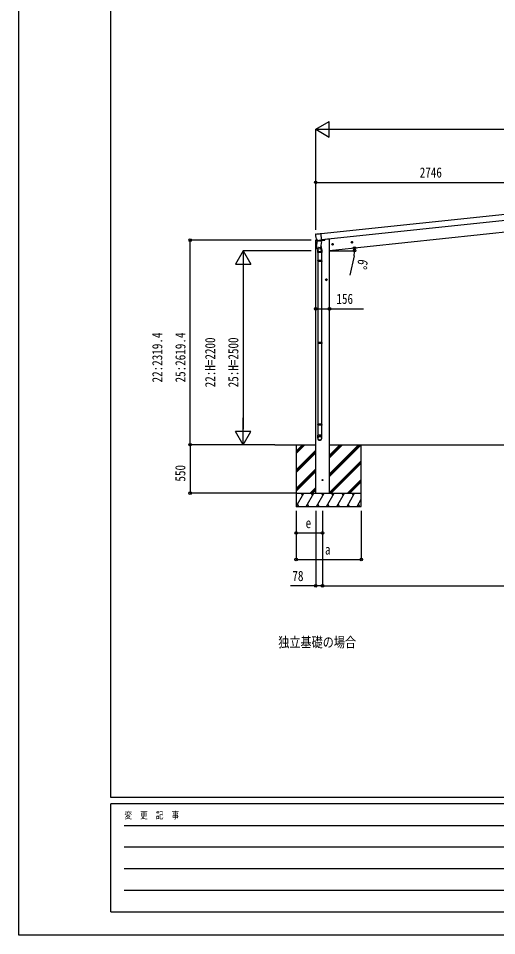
# Model space of a CAD drawing. Units: millimetres, scale not verified. Extents: x -14718 to 14718, y -10397 to 10401.
# Drawn here: x -14718 to -9293, y -10397 to 2 of the extents above; entities that cross this region are included whole.
import ezdxf
from ezdxf.enums import TextEntityAlignment as Align

# ---------------------------------------------------------------- set-up
doc = ezdxf.new("R2010")
doc.units = ezdxf.units.MM
doc.header["$LTSCALE"] = 50
for name, color, linetype in [('0-2_USER1', 3, 'Continuous'), ('0-4_YKK_13', 4, 'Continuous'), ('0-5_YKK_A1', 4, 'Continuous'), ('0-6_YKK_D', 6, 'Continuous'), ('0-7_YKK_ZWAK', 7, 'Continuous')]:
    doc.layers.add(name, color=color, linetype=linetype)
doc.styles.add('ＭＳ ゴシック', font='')
doc.styles.get('ＭＳ ゴシック').set_extended_font_data('MS Gothic')

msp = doc.modelspace()

# ---------------------------------------------------------------- linework, layer by layer
at = {"layer": '0-4_YKK_13'}
for p, q in [((-11345.22, -2443.76), (-11341.08, -2443.25)), ((-11341.08, -2443.25), (-11340.38, -2443.81)), ((-11291.6, -2438.22), (-11284.65, -2437.37)), ((-11284.5, -2438.86), (-11284.65, -2437.37)), ((-11284.47, -2439.09), (-11284.5, -2438.86)), ((-11277.55, -2504.99), (-11284.29, -2440.84)), ((-11347.93, -2516.81), (-11348.82, -2523.64)), ((-11348.82, -2523.64), (-11318.15, -2520.42)), ((-11329.36, -2512.55), (-11345.26, -2514.22)), ((-11336, -2603.19), (-11334.17, -2589.31)), ((-11335.11, -2596.43), (-11334.92, -2594.94)), ((-11334.17, -2589.31), (-11325.3, -2521.89)), ((-11334.17, -2589.31), (-11288.77, -2595.28)), ((-11329.12, -2512.85), (-11329.02, -2512.97)), ((-11325.62, -2515.42), (-11327.32, -2514.52)), ((-11325.62, -2515.42), (-11325.56, -2515.21)), ((-11279.89, -2527.87), (-11325.3, -2521.89)), ((-11321.79, -2515.8), (-11309.94, -2514.71)), ((-11318.74, -2522.75), (-11318.42, -2522.47)), ((-11317.5, -2515.52), (-11318.42, -2522.47)), ((-11318.01, -2522.53), (-11318.42, -2522.47)), ((-11318.41, -2522.79), (-11318.01, -2522.53)), ((-11318.01, -2522.53), (-11318.05, -2522.84)), ((-11288.77, -2595.28), (-11290.59, -2609.16)), ((-11288.77, -2595.28), (-11288.96, -2596.77)), ((-11279.89, -2527.87), (-11288.77, -2595.28)), ((-11287.09, -2526.6), (-11287.13, -2526.91)), ((-11286.69, -2526.65), (-11287.09, -2526.6)), ((-11287.09, -2526.6), (-11286.78, -2526.96)), ((-11284.77, -2512.08), (-11286.69, -2526.65)), ((-11286.45, -2527), (-11286.69, -2526.65)), ((-11285.42, -2516.98), (-11245.81, -2512.82)), ((-11285.16, -2567.87), (-11278.18, -2618.17)), ((-11277.55, -2504.99), (-11277.06, -2509.65)), ((-11277.05, -2509.74), (-11277.06, -2509.65)), ((-11240.95, -2505.27), (-11241.38, -2508.5)), ((-11335.92, -2603.2), (-11335.92, -2603.2)), ((-11335.68, -2604.56), (-11335.68, -2604.56)), ((-11334.28, -2605.43), (-11313.56, -2608.16)), ((-11322.11, -2607.03), (-11319.68, -2624.36)), ((-11321.93, -2654.17), (-11321.93, -2623.76)), ((-11275.93, -2654.17), (-11321.93, -2654.17)), ((-11319.93, -2654.17), (-11319.93, -2744.17)), ((-11313.56, -2608.16), (-11292.84, -2610.89)), ((-11291.26, -2610.41), (-11291.26, -2610.41)), ((-11290.68, -2609.15), (-11290.68, -2609.15)), ((-11277.93, -2654.17), (-11277.93, -2744.17)), ((-11275.93, -2621.26), (-11275.93, -2654.17)), ((-11321.93, -2746.17), (-11320.93, -2744.17)), ((-11275.93, -2746.17), (-11321.93, -2746.17)), ((-11275.93, -2754.17), (-11321.93, -2754.17)), ((-11276.93, -2744.17), (-11320.93, -2744.17)), ((-11276.93, -2756.17), (-11320.93, -2756.17)), ((-11319.93, -2756.17), (-11319.93, -3671.55)), ((-11277.93, -2756.17), (-11277.93, -3671.55)), ((-11275.93, -2746.17), (-11276.93, -2744.17)), ((-11275.93, -2754.17), (-11276.93, -2756.17)), ((-11275.93, -2746.17), (-11275.93, -2754.17)), ((-11321.93, -3673.55), (-11320.93, -3671.55)), ((-11275.93, -3673.55), (-11321.93, -3673.55)), ((-11275.93, -3681.55), (-11321.93, -3681.55)), ((-11276.93, -3671.55), (-11320.93, -3671.55)), ((-11276.93, -3683.55), (-11320.93, -3683.55)), ((-11319.93, -3683.55), (-11319.93, -4598.92)), ((-11277.93, -3683.55), (-11277.93, -4598.92)), ((-11275.93, -3673.55), (-11276.93, -3671.55)), ((-11275.93, -3681.55), (-11276.93, -3683.55)), ((-11275.93, -3673.55), (-11275.93, -3681.55)), ((-11321.93, -4600.92), (-11320.93, -4598.92)), ((-11275.93, -4600.92), (-11321.93, -4600.92)), ((-11275.93, -4608.92), (-11321.93, -4608.92)), ((-11276.93, -4598.92), (-11320.93, -4598.92)), ((-11276.93, -4610.92), (-11320.93, -4610.92)), ((-11319.93, -4610.92), (-11319.93, -4724.03)), ((-11277.93, -4610.92), (-11277.93, -4724.03)), ((-11275.93, -4600.92), (-11276.93, -4598.92)), ((-11275.93, -4608.92), (-11276.93, -4610.92)), ((-11275.93, -4600.92), (-11275.93, -4608.92)), ((-11321.93, -4758.17), (-11321.93, -4724.03)), ((-11275.93, -4724.03), (-11321.93, -4724.03)), ((-11275.93, -4758.17), (-11275.93, -4724.03))]:
    msp.add_line(p, q, dxfattribs=at)
for points in [[(-11345.22, -2443.76), (-11345.55, -2443.81), (-11345.87, -2443.9), (-11346.18, -2444.02), (-11346.48, -2444.16), (-11346.76, -2444.34), (-11347.02, -2444.54), (-11347.27, -2444.76), (-11347.49, -2445.01), (-11347.69, -2445.28), (-11347.86, -2445.56), (-11348.01, -2445.86), (-11348.12, -2446.17), (-11348.21, -2446.49), (-11348.26, -2446.82), (-11348.28, -2447.16)], [(-11284.47, -2439.09), (-11284.47, -2439.12), (-11284.46, -2439.19), (-11284.45, -2439.28), (-11284.44, -2439.4), (-11284.42, -2439.55), (-11284.41, -2439.72), (-11284.39, -2439.91), (-11284.36, -2440.12), (-11284.34, -2440.35), (-11284.32, -2440.59), (-11284.29, -2440.84)], [(-11329.95, -2511.71), (-11329.51, -2512.35), (-11329.03, -2512.96), (-11328.51, -2513.52), (-11327.94, -2514.05), (-11327.32, -2514.52)], [(-11328.94, -2513.06), (-11328.63, -2513.41), (-11328.29, -2513.75), (-11327.92, -2514.08), (-11327.53, -2514.38), (-11327.13, -2514.67), (-11326.71, -2514.92)], [(-11325.56, -2515.21), (-11324.34, -2515.6), (-11323.08, -2515.8), (-11321.79, -2515.8)], [(-11289.44, -2526.61), (-11290.29, -2525.45), (-11291.33, -2524.45), (-11292.49, -2523.61), (-11293.75, -2522.91), (-11295.06, -2522.32), (-11296.42, -2521.83), (-11297.8, -2521.42), (-11299.2, -2521.09), (-11300.61, -2520.81), (-11302.03, -2520.6), (-11303.46, -2520.44), (-11304.9, -2520.34), (-11306.34, -2520.3), (-11307.78, -2520.34), (-11309.21, -2520.46), (-11310.63, -2520.68), (-11312.03, -2521.04), (-11313.37, -2521.55), (-11314.63, -2522.25), (-11315.75, -2523.14)], [(-11277.05, -2509.74), (-11276.89, -2511.23), (-11309.94, -2514.71)], [(-11321.93, -2746.17), (-11321.93, -2754.17), (-11320.93, -2756.17)], [(-11321.93, -3673.55), (-11321.93, -3681.55), (-11320.93, -3683.55)], [(-11321.93, -4600.92), (-11321.93, -4608.92), (-11320.93, -4610.92)]]:
    msp.add_lwpolyline(points, dxfattribs=at)
msp.add_circle((-11267.43, -5231.6), 5, dxfattribs=at)
msp.add_circle((-11267.43, -5231.6), 5, dxfattribs=at)
for centre, radius, start, end in [((-11233.12, -2449.32), 115.18, 178.92455, 212.79466), ((-11344.95, -2517.2), 3, 96, 172.5), ((-11246.33, -2507.84), 5, 276, 352.5), ((-11334.02, -2603.45), 2, 172.5, 213.8929), ((-11334.02, -2603.45), 2, 213.90963, 262.5), ((-11291.93, -2623.76), 30, 177.45142, 180), ((-11298.93, -2621.26), 20.98, 188.50627, 8.46465), ((-11292.58, -2608.9), 2, 262.5, 311.09037), ((-11292.58, -2608.9), 2, 311.11302, 352.5)]:
    msp.add_arc(centre, radius, start, end, dxfattribs=at)
for centre, major_axis, ratio, start_param, end_param in [((-11338.4, -2443.56), (1.99, 0.24), 0.061144, 3.2016079, 4.51544961), ((-11293.16, -2423.38), (242.22, 29.76), 0.061144, 4.51544961, 4.7113177), ((-11298.93, -2621.26), (-23, 0), 0.996195, 5.99989663, 9.98432982), ((-11298.93, -4756.43), (-23, 0), 0.996195, 3.14159265, 6.28318531), ((-11298.93, -4758.17), (-23, 0), 0.996195, 3.14159265, 6.28318531), ((-11298.93, -4758.17), (0, -23.43), 0.981806, 4.71238898, 7.85398163)]:
    msp.add_ellipse(centre, major_axis=major_axis, ratio=ratio, start_param=start_param, end_param=end_param, dxfattribs=at)
msp.add_ellipse((-11298.93, -4758.17), major_axis=(21, 0), ratio=0.996195, dxfattribs=at)
at = {"layer": '0-5_YKK_A1'}
for p, q in [((-8645.93, -2162.13), (-11284.43, -2439.45)), ((-8638.61, -2231.75), (-11277.12, -2509.07)), ((-8634.87, -2363.08), (-11189.68, -2631.6)), ((-11345.18, -5381.6), (-11345.18, -2523.26)), ((-11207.89, -2501.79), (-11207.81, -2502.6)), ((-11189.68, -5381.6), (-11189.68, -2502.6)), ((-11143.52, -2559.38), (-11163.41, -2561.47)), ((-11154.25, -2552.96), (-11160.32, -2557.37)), ((-11160.32, -2557.37), (-11159.54, -2564.83)), ((-11159.54, -2564.83), (-11152.68, -2567.89)), ((-11152.42, -2570.37), (-11154.51, -2550.48)), ((-11147.39, -2556.01), (-11154.25, -2552.96)), ((-10924.73, -2536.38), (-10944.62, -2538.47)), ((-10935.45, -2529.96), (-10941.53, -2534.37)), ((-10941.53, -2534.37), (-10940.74, -2541.84)), ((-10940.74, -2541.84), (-10933.89, -2544.89)), ((-10933.63, -2547.37), (-10935.72, -2527.48)), ((-10928.6, -2533.02), (-10935.45, -2529.96)), ((-11213.68, -2961.15), (-11233.68, -2961.15)), ((-11223.68, -2953.64), (-11230.18, -2957.4)), ((-11230.18, -2957.4), (-11230.18, -2964.9)), ((-11230.18, -2964.9), (-11223.68, -2968.66)), ((-11223.68, -2971.15), (-11223.68, -2951.15)), ((-11217.18, -2957.4), (-11223.68, -2953.64)), ((-11809.25, -4831.6), (-11345.18, -4831.6)), ((-11567.43, -4904.06), (-11494.97, -4831.6)), ((-11567.43, -4918.2), (-11480.83, -4831.6)), ((-11567.43, -4932.34), (-11466.69, -4831.6)), ((-11189.68, -4831.6), (-5994.3, -4831.6)), ((-11189.68, -4950.32), (-11070.96, -4831.6)), ((-11189.68, -5162.45), (-10858.83, -4831.6)), ((-11189.68, -4964.46), (-11056.82, -4831.6)), ((-11189.68, -5176.59), (-10844.69, -4831.6)), ((-11189.68, -4978.6), (-11042.68, -4831.6)), ((-11189.68, -5190.74), (-10830.54, -4831.6)), ((-11567.43, -5116.19), (-11345.18, -4893.94)), ((-11567.43, -5130.33), (-11345.18, -4908.08)), ((-11567.43, -5144.47), (-11345.18, -4922.22)), ((-11189.68, -5374.58), (-10827.43, -5012.33)), ((-11182.55, -5381.6), (-10827.43, -5026.48)), ((-11168.41, -5381.6), (-10827.43, -5040.62)), ((-11567.43, -5328.32), (-11345.18, -5106.07)), ((-11567.43, -5342.46), (-11345.18, -5120.21)), ((-11567.43, -5356.6), (-11345.18, -5134.35)), ((-10984.56, -5381.6), (-10827.43, -5224.47)), ((-10970.42, -5381.6), (-10827.43, -5238.61)), ((-10956.28, -5381.6), (-10827.43, -5252.75)), ((-11567.43, -5381.6), (-10827.43, -5381.6)), ((-11567.18, -5531.6), (-11480.58, -5381.6)), ((-11510.58, -5381.6), (-11495.58, -5407.58)), ((-11451.71, -5531.6), (-11365.11, -5381.6)), ((-11408.58, -5381.6), (-11345.18, -5318.2)), ((-11395.11, -5381.6), (-11380.11, -5407.58)), ((-11394.44, -5381.6), (-11345.18, -5332.34)), ((-11380.29, -5381.6), (-11345.18, -5346.49)), ((-11345.18, -5381.6), (-11189.68, -5381.6)), ((-11345.18, -5381.6), (-11189.68, -5381.6)), ((-11336.24, -5531.6), (-11249.64, -5381.6)), ((-11279.64, -5381.6), (-11264.64, -5407.58)), ((-11220.77, -5531.6), (-11134.17, -5381.6)), ((-11164.17, -5381.6), (-11149.17, -5407.58)), ((-11105.3, -5531.6), (-11018.7, -5381.6)), ((-11048.7, -5381.6), (-11033.7, -5407.58)), ((-10989.83, -5531.6), (-10903.23, -5381.6)), ((-10933.23, -5381.6), (-10918.23, -5407.58)), ((-11537.18, -5531.6), (-11552.18, -5505.62)), ((-11421.71, -5531.6), (-11436.71, -5505.62)), ((-11306.24, -5531.6), (-11321.24, -5505.62)), ((-11190.77, -5531.6), (-11205.77, -5505.62)), ((-11075.3, -5531.6), (-11090.3, -5505.62)), ((-10959.83, -5531.6), (-10974.83, -5505.62)), ((-10874.36, -5531.6), (-10827.43, -5450.32)), ((-10844.36, -5531.6), (-10859.36, -5505.62))]:
    msp.add_line(p, q, dxfattribs=at)
for points in [[(-11189.68, -2502.6), (-11209.68, -2502.6), (-11241.06, -2505.9)], [(-11152.68, -2567.89), (-11146.61, -2563.48), (-11147.39, -2556.01)], [(-10933.89, -2544.89), (-10927.81, -2540.48), (-10928.6, -2533.02)], [(-11223.68, -2968.66), (-11217.18, -2964.9), (-11217.18, -2957.4)], [(-11567.43, -4831.6), (-11567.43, -5381.6), (-11567.43, -5531.6), (-10827.43, -5531.6), (-10827.43, -5381.6), (-10827.43, -4831.6)]]:
    msp.add_lwpolyline(points, dxfattribs=at)
for centre, radius in [((-11153.47, -2560.42), 8.5), ((-11153.47, -2560.42), 7.7), ((-11153.47, -2560.42), 6.5), ((-11153.47, -2560.42), 5), ((-10934.67, -2537.43), 8.5), ((-10934.67, -2537.43), 7.7), ((-10934.67, -2537.43), 6.5), ((-10934.67, -2537.43), 5), ((-11223.68, -2961.15), 8.5), ((-11223.68, -2961.15), 7.7), ((-11223.68, -2961.15), 6.5), ((-11223.68, -2961.15), 5)]:
    msp.add_circle(centre, radius, dxfattribs=at)
at = {"layer": '0-6_YKK_D'}
for p, q in [((-11345.18, -1255.95), (-11193.63, -1168.45)), ((-11193.63, -1343.45), (-11193.63, -1168.45)), ((-11345.18, -2392.56), (-11345.18, -1254.95)), ((-11345.18, -1255.95), (-11193.63, -1343.45)), ((-11345.18, -1255.95), (-11042.07, -1255.95)), ((-11170.18, -1255.95), (-6013.8, -1255.95)), ((-11345.18, -2393.56), (-11345.18, -1856.66)), ((-11345.18, -1857.66), (-8598.99, -1857.66)), ((-11395.18, -2512.18), (-12768.43, -2512.18)), ((-12767.43, -4831.6), (-12767.43, -2512.18)), ((-12167.43, -2631.6), (-12254.93, -2783.15)), ((-11395.18, -2631.6), (-12168.43, -2631.6)), ((-12167.43, -2631.6), (-12079.93, -2783.15)), ((-12167.43, -2631.6), (-12167.43, -2934.71)), ((-11188.68, -2631.6), (-10902.73, -2631.6)), ((-10909.92, -2690.78), (-10956.45, -2910.71)), ((-12254.93, -2783.15), (-12079.93, -2783.15)), ((-12167.43, -2806.6), (-12167.43, -4656.6)), ((-11345.18, -3290.35), (-11345.18, -3291.35)), ((-12167.43, -4831.6), (-12167.43, -4528.49)), ((-12167.43, -4831.6), (-12254.93, -4680.05)), ((-12079.93, -4680.05), (-12254.93, -4680.05)), ((-12167.43, -4831.6), (-12079.93, -4680.05)), ((-11810.25, -4831.6), (-12769.43, -4831.6)), ((-11968.18, -4831.6), (-12768.43, -4831.6)), ((-12768.43, -4831.6), (-12768.43, -5381.6)), ((-11810.25, -4831.6), (-12168.43, -4831.6)), ((-11568.43, -5381.6), (-12769.43, -5381.6)), ((-11567.43, -5581.6), (-11567.43, -5832.6)), ((-11567.43, -5581.6), (-11567.43, -6132.6)), ((-11345.18, -5581.6), (-11345.18, -6432.6)), ((-11267.43, -5581.6), (-11267.43, -6432.6)), ((-11267.43, -5581.6), (-11267.43, -6432.6)), ((-11267.43, -5581.6), (-11267.43, -5832.6)), ((-10827.43, -5581.6), (-10827.43, -6132.6)), ((-11567.43, -5831.6), (-11267.43, -5831.6)), ((-11567.43, -6131.6), (-10827.43, -6131.6)), ((-11267.43, -6431.6), (-5916.55, -6431.6))]:
    msp.add_line(p, q, dxfattribs=at)
for points in [[(-11345.18, -3290.35), (-11189.68, -3290.35), (-10804.58, -3290.35)], [(-11267.43, -6431.6), (-11345.18, -6431.6), (-11629.48, -6431.6)]]:
    msp.add_lwpolyline(points, dxfattribs=at)
for centre in [(-11345.18, -1857.66), (-12767.43, -2512.18), (-10905.3, -2601.71), (-10903.73, -2631.6), (-11345.18, -3290.35), (-11189.68, -3290.35), (-12768.43, -4831.6), (-12767.43, -4831.6), (-12768.43, -5381.6), (-11567.43, -5831.6), (-11267.43, -5831.6), (-11567.43, -6131.6), (-10827.43, -6131.6), (-11345.18, -6431.6), (-11267.43, -6431.6), (-11267.43, -6431.6)]:
    msp.add_circle(centre, 14.88, dxfattribs=at)
for start, end in [(348.05625, 360), (360, 6)]:
    msp.add_arc((-11189.68, -2631.6), 285.95, start, end, dxfattribs=at)
at = {"layer": '0-7_YKK_ZWAK'}
for p, q in [((-13667.43, -8831.6), (-13667.43, 9718.4)), ((13632.57, -8831.6), (-13667.43, -8831.6)), ((-4567.43, -8901.6), (-13667.43, -8901.6)), ((-13667.43, -10126.6), (-13667.43, -8901.6)), ((-13518.68, -9146.6), (-4742.43, -9146.6)), ((-13518.68, -9391.6), (-4742.43, -9391.6)), ((-13518.68, -9636.6), (-4742.43, -9636.6)), ((-13518.68, -9881.6), (-4742.43, -9881.6)), ((-13667.43, -10126.6), (-4567.43, -10126.6))]:
    msp.add_line(p, q, dxfattribs=at)
msp.add_lwpolyline([(-14717.5, -10389.1), (14717.5, -10389.1), (14717.5, 10400.9), (-14717.5, 10400.9)], close=True, dxfattribs=at)

# ---------------------------------------------------------------- texts
at = {"layer": '0-2_USER1', "style": 'ＭＳ ゴシック', "width": 0.8}
msp.add_text('独立基礎の場合', height=115.5, dxfattribs=at).set_placement((-11769.5, -7162.6), align=Align.BOTTOM_LEFT)
at = {"layer": '0-6_YKK_D', "style": 'ＭＳ ゴシック', "width": 0.8}
for s, height, p in [('2746', 115.5, (-10165.29, -1837.66)), ('156', 115.5, (-11110.18, -3270.35)), ('e', 115.5, (-11459.43, -5811.6)), ('a', 115.5, (-11239.43, -6111.6)), ('78', 115.5, (-11609.48, -6411.6)), ('"間口', 5.773, (-14717.1, -10397.35)), ('"高さ', 5.773, (-14717.1, -10397.82)), ('"奥行', 5.773, (-14717.1, -10397.84))]:
    msp.add_text(s, height=height, dxfattribs=at).set_placement(p, align=Align.BOTTOM_LEFT)
for s, rotation, p in [('6°', 258.056, (-10894.5, -2714.48)), ('22:2319.4', 90, (-13049.93, -4125.49)), ('25:2619.4', 90, (-12787.43, -4125.49)), ('22:H=2200', 90, (-12449.93, -4181)), ('25:H=2500', 90, (-12187.43, -4181)), ('550', 90, (-12788.43, -5249.4))]:
    msp.add_text(s, height=115.5, rotation=rotation, dxfattribs=at).set_placement(p, align=Align.BOTTOM_LEFT)
at = {"layer": '0-7_YKK_ZWAK', "style": 'ＭＳ ゴシック', "width": 0.8}
msp.add_text('変  更  記  事', height=76.98, dxfattribs=at).set_placement((-13514.59, -9094.1), align=Align.BOTTOM_LEFT)

doc.saveas('drawing.dxf')
